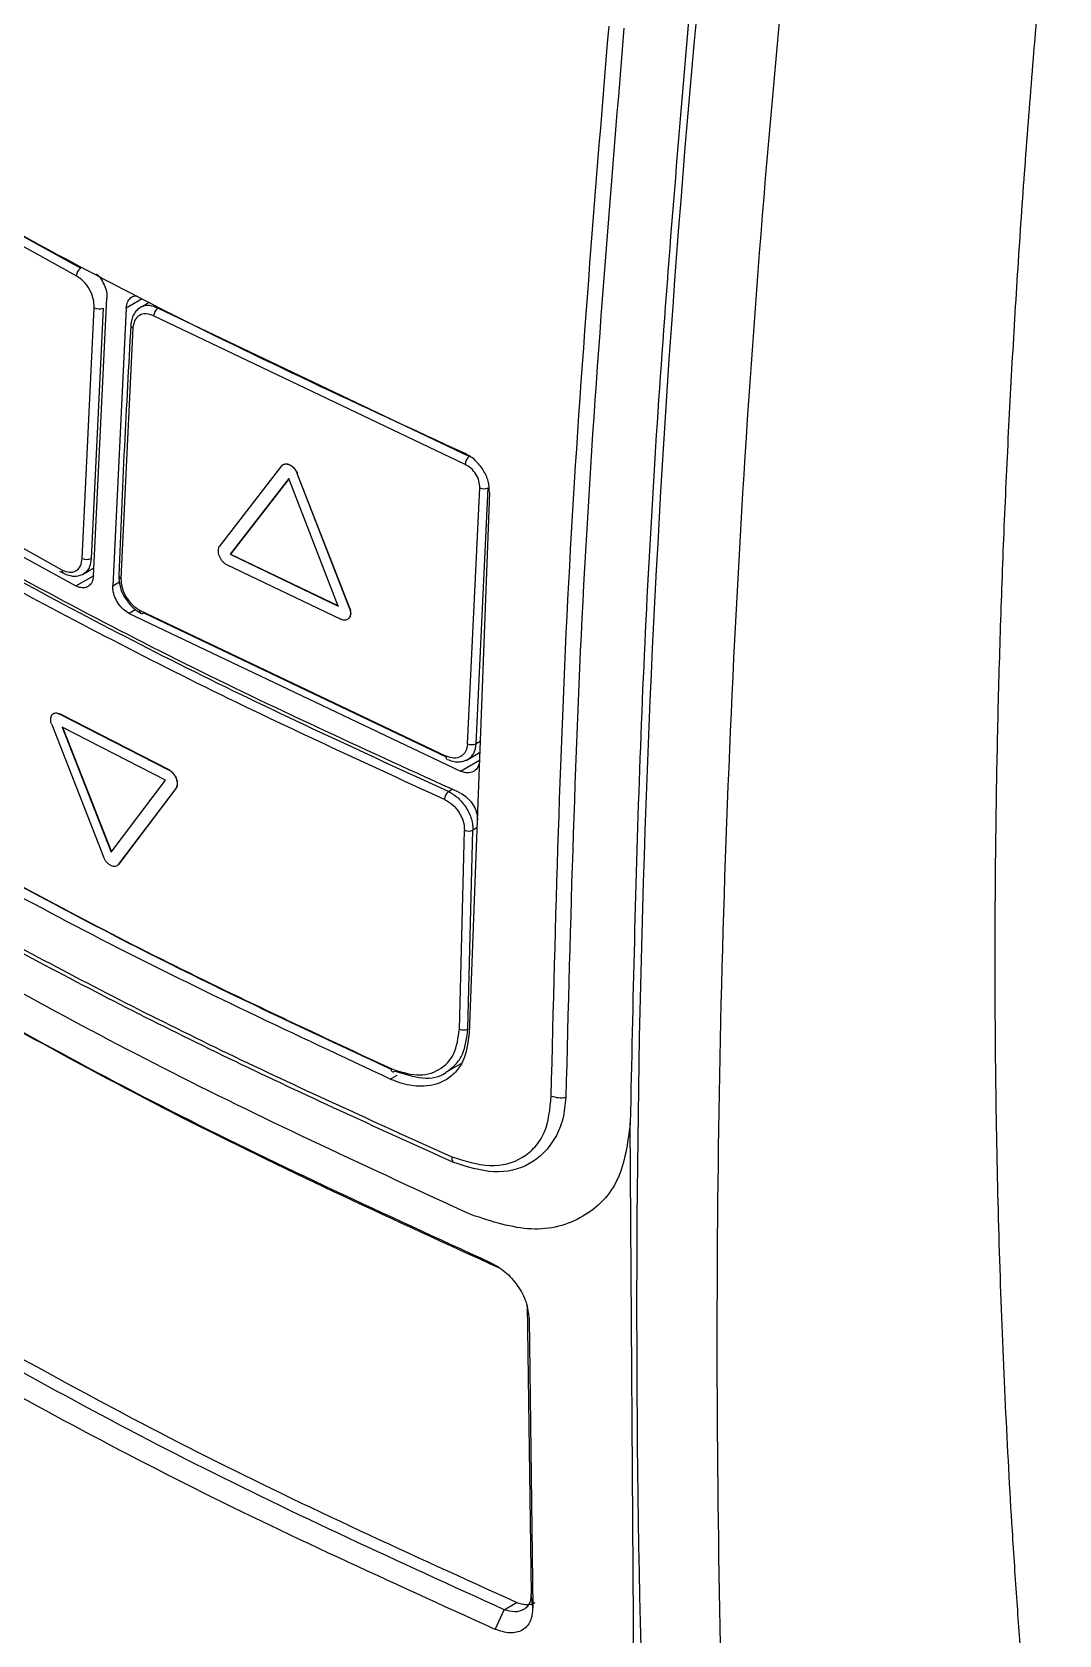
# Model space of a CAD drawing. Extents: x 86 to 639, y 68 to 658.
# Drawn here: x 527.77 to 559.48, y 109.09 to 158.55 of the extents above; entities that cross this region are included whole.
import ezdxf

# ---------------------------------------------------------------- set-up
doc = ezdxf.new("R2010")
doc.units = 0
doc.layers.get('0').update_dxf_attribs({"linetype": 'CONTINUOUS'})

msp = doc.modelspace()

# ---------------------------------------------------------------- linework, layer by layer
at = {"color": 7, "linetype": 'CONTINUOUS'}
for p, q in [((522.825, 154.822), (529.276, 151.263)), ((529.141, 151.026), (522.684, 154.588)), ((529.67, 141.774), (530.085, 150.343)), ((529.322, 142.308), (529.696, 150.039)), ((529.971, 150.032), (529.598, 142.304)), ((530.682, 150.034), (530.267, 141.466)), ((531.387, 150.208), (531.084, 150.033)), ((541.267, 145.45), (531.661, 150.028)), ((530.889, 149.42), (530.517, 141.69)), ((541.145, 145.206), (531.529, 149.789)), ((528.703, 141.95), (522.245, 145.512)), ((522.303, 145.212), (529.127, 141.461)), ((535.476, 145.16), (533.562, 142.69)), ((535.964, 144.933), (535.957, 144.929)), ((537.573, 140.769), (535.957, 144.929)), ((537.58, 140.773), (535.964, 144.933)), ((535.702, 144.771), (533.892, 142.436)), ((535.709, 144.775), (533.899, 142.44)), ((537.228, 140.838), (535.702, 144.771)), ((541.22, 136.59), (541.596, 144.486)), ((541.482, 136.592), (541.859, 144.485)), ((541.895, 144.343), (541.267, 127.649)), ((533.899, 142.44), (533.892, 142.436)), ((533.892, 142.436), (537.228, 140.838)), ((533.899, 142.44), (537.235, 140.842)), ((529.334, 141.813), (529.682, 142.014)), ((533.78, 142.12), (537.309, 140.43)), ((528.624, 141.916), (528.744, 141.851)), ((530.769, 140.612), (541.005, 135.745)), ((531.091, 140.714), (540.554, 136.206)), ((531.224, 140.63), (540.557, 136.183)), ((537.58, 140.773), (537.573, 140.769)), ((528.631, 137.512), (528.624, 137.508)), ((531.999, 135.777), (528.624, 137.508)), ((532.006, 135.781), (528.631, 137.512)), ((528.381, 137.18), (529.98, 133.1)), ((531.894, 135.466), (528.707, 137.101)), ((528.707, 137.101), (530.218, 133.248)), ((528.714, 137.105), (530.226, 133.252)), ((541.172, 136.075), (541.593, 136.318)), ((532.006, 135.781), (531.999, 135.777)), ((530.218, 133.248), (531.894, 135.466)), ((530.446, 132.861), (532.222, 135.21)), ((530.453, 132.865), (532.229, 135.214)), ((532.229, 135.214), (532.222, 135.21)), ((540.967, 127.784), (541.124, 133.92)), ((541.23, 127.791), (541.387, 133.924)), ((530.453, 132.865), (530.446, 132.861)), ((540.553, 126.453), (541.023, 126.725)), ((546.349, 107.982), (546.242, 124.886)), ((543.061, 119.266), (543.178, 110.352)), ((543.117, 118.854), (543.234, 109.937)), ((543.234, 109.937), (543.178, 110.352)), ((542.071, 109.267), (542.349, 109.873)), ((542.349, 109.873), (542.725, 110.097))]:
    msp.add_line(p, q, dxfattribs=at)
at = {"color": 8, "linetype": 'CONTINUOUS'}
for p, q in [((531.179, 150.321), (530.682, 150.034)), ((529.127, 141.461), (529.67, 141.774)), ((530.267, 141.466), (530.474, 141.585)), ((530.975, 140.732), (530.769, 140.612)), ((541.606, 136.664), (541.482, 136.592)), ((541.005, 135.745), (541.584, 136.079)), ((540.628, 135.119), (540.747, 135.188)), ((541.506, 133.993), (541.387, 133.924)), ((538.834, 126.244), (539.05, 126.369))]:
    msp.add_line(p, q, dxfattribs=at)
at = {"color": 7, "linetype": 'CONTINUOUS', "flags": 128}
msp.add_lwpolyline([(538.858, 126.568), (538.86, 126.537), (538.866, 126.511), (538.878, 126.49), (538.893, 126.477), (538.912, 126.47), (538.933, 126.47), (538.957, 126.478), (538.981, 126.493)], dxfattribs=at)
at = {"color": 7, "linetype": 'CONTINUOUS'}
for centre, radius, start, end in [((529.463, 151), 0.323, 125.4682, 175.3983), ((529.841, 150.334), 0.329, 243.7586, 293.2284), ((531.856, 149.764), 0.328, 126.4794, 175.5648), ((541.495, 145.183), 0.351, 130.5869, 176.2249), ((541.729, 144.79), 0.331, 246.3796, 293.1381), ((529.464, 142.598), 0.323, 243.9552, 294.4788), ((531.165, 140.7), 0.0909, 249.0204, 309.7305), ((541.348, 136.888), 0.325, 246.6726, 294.4458), ((540.856, 134.853), 0.35, 130.5341, 177.0725), ((541.252, 134.217), 0.322, 246.7729, 294.8819), ((541.091, 128.077), 0.318, 247.0186, 295.8637), ((544.11, 126.49), 0.823, 248.0031, 279.995), ((541.075, 123.838), 0.346, 178.0192, 207.474)]:
    msp.add_arc(centre, radius, start, end, dxfattribs=at)
at = {"color": 8, "linetype": 'CONTINUOUS'}
for centre, radius, start, end in [((530.92, 149.513), 0.0974, 183.6302, 251.9267), ((528.798, 141.932), 0.0973, 169.1802, 236.2572), ((530.548, 141.783), 0.0984, 183.9727, 251.5859), ((531.186, 140.695), 0.0965, 168.8794, 236.5293), ((540.649, 136.187), 0.0972, 169.2072, 235.7689)]:
    msp.add_arc(centre, radius, start, end, dxfattribs=at)
at = {"color": 7, "linetype": 'CONTINUOUS'}
for points, knots in [([(549.48, 96.435), (548.904, 107.8), (548.764, 119.447), (549.495, 143.291), (550.365, 155.484), (551.802, 167.913)], [0, 0, 0, 0, 0.5, 0.5, 1, 1, 1, 1]), ([(559.476, 96.764), (559.424, 97.189), (559.315, 98.074), (559.155, 99.46), (558.99, 100.957), (558.824, 102.566), (558.657, 104.288), (558.493, 106.126), (558.332, 108.08), (558.178, 110.153), (558, 112.856), (557.818, 116.192), (557.657, 120.167), (557.55, 124.258), (557.505, 128.032), (557.506, 131.454), (557.535, 134.486), (557.595, 137.535), (557.683, 140.601), (557.801, 143.683), (557.947, 146.78), (558.122, 149.892), (558.326, 153.018), (558.557, 156.158), (558.815, 159.31), (559.01, 161.423), (559.108, 162.479)], [0, 0, 0, 0, 0.020884, 0.043477, 0.06778, 0.093793, 0.121515, 0.150947, 0.182088, 0.214938, 0.249499, 0.309939, 0.371586, 0.43444, 0.498501, 0.544095, 0.589689, 0.635283, 0.680878, 0.726473, 0.772067, 0.81766, 0.86325, 0.908838, 0.954422, 1, 1, 1, 1]), ([(548.057, 159.128), (547.731, 155.262), (547.078, 147.529), (546.48, 136.112), (546.321, 128.628), (546.242, 124.886)], [0, 0, 0, 0, 0.333314, 0.666654, 1, 1, 1, 1]), ([(548.292, 159.1), (547.479, 150.311), (546.944, 141.645), (546.389, 124.589), (546.369, 116.2), (546.584, 107.955)], [0, 0, 0, 0, 0.5, 0.5, 1, 1, 1, 1]), ([(543.802, 125.727), (543.938, 131.148), (544.212, 141.989), (545.128, 153.152), (545.586, 158.733)], [0, 0, 0, 0, 0.499987, 1, 1, 1, 1]), ([(546.046, 158.667), (545.587, 153.089), (544.669, 141.933), (544.392, 131.098), (544.253, 125.68)], [0, 0, 0, 0, 0.499977, 1, 1, 1, 1]), ([(541.144, 145.542), (537.955, 147.011), (531.547, 149.964), (525.661, 153.259), (522.703, 154.915)], [0, 0, 0, 0, 0.4975616, 1, 1, 1, 1]), ([(529.696, 150.039), (529.692, 150.132), (529.683, 150.318), (529.56, 150.614), (529.372, 150.873), (529.218, 150.975), (529.141, 151.026)], [0, 0, 0, 0, 0.249845, 0.499669, 0.749769, 1, 1, 1, 1]), ([(529.76, 151.09), (529.763, 151.087), (529.823, 151.045), (529.922, 150.909), (530.032, 150.702), (530.085, 150.502), (530.085, 150.388), (530.085, 150.343)], [0, 0, 0, 0, 0.015351, 0.283656, 0.551601, 0.819594, 1, 1, 1, 1]), ([(530.682, 150.034), (530.692, 150.098), (530.711, 150.226), (530.813, 150.353), (530.922, 150.416), (531, 150.408), (531.021, 150.406)], [0, 0, 0, 0, 0.29634, 0.592667, 0.889559, 1, 1, 1, 1]), ([(531.125, 150.056), (531.083, 150.027), (531.001, 149.97), (530.909, 149.839), (530.844, 149.685), (530.829, 149.566), (530.822, 149.507)], [0, 0, 0, 0, 0.252462, 0.504382, 0.75418, 1, 1, 1, 1]), ([(531.529, 149.789), (531.449, 149.819), (531.29, 149.879), (531.083, 149.825), (530.932, 149.671), (530.904, 149.504), (530.889, 149.42)], [0, 0, 0, 0, 0.250225, 0.500335, 0.750191, 1, 1, 1, 1]), ([(530.822, 149.507), (530.754, 148.255), (530.613, 145.669), (530.505, 143.101), (530.45, 141.776)], [0, 0, 0, 0, 0.484375, 1, 1, 1, 1]), ([(541.895, 144.343), (541.89, 144.458), (541.879, 144.686), (541.716, 145.041), (541.511, 145.292), (541.313, 145.455), (541.201, 145.512), (541.144, 145.542)], [0, 0, 0, 0, 0.247263, 0.4913046, 0.7297131, 0.8609803, 1, 1, 1, 1]), ([(535.476, 145.16), (535.49, 145.175), (535.52, 145.205), (535.581, 145.225), (535.65, 145.224), (535.724, 145.199), (535.796, 145.154), (535.862, 145.091), (535.919, 145.014), (535.945, 144.957), (535.957, 144.929)], [0, 0, 0, 0, 0.125052, 0.249962, 0.374846, 0.499828, 0.624908, 0.749846, 0.874722, 1, 1, 1, 1]), ([(535.483, 145.164), (535.497, 145.179), (535.527, 145.209), (535.589, 145.229), (535.657, 145.228), (535.731, 145.203), (535.803, 145.158), (535.869, 145.095), (535.926, 145.019), (535.952, 144.961), (535.964, 144.933)], [0, 0, 0, 0, 0.125052, 0.249962, 0.374846, 0.499828, 0.624908, 0.749846, 0.874722, 1, 1, 1, 1]), ([(541.596, 144.486), (541.593, 144.556), (541.586, 144.695), (541.484, 144.913), (541.331, 145.1), (541.207, 145.171), (541.145, 145.206)], [0, 0, 0, 0, 0.250086, 0.500119, 0.749963, 1, 1, 1, 1]), ([(540.981, 135.078), (538.206, 136.341), (532.636, 138.876), (527.46, 141.675), (524.862, 143.08)], [0, 0, 0, 0, 0.498161, 1, 1, 1, 1]), ([(540.506, 134.871), (537.857, 136.085), (532.558, 138.512), (527.614, 141.178), (525.142, 142.51)], [0, 0, 0, 0, 0.5, 1, 1, 1, 1]), ([(540.628, 135.119), (537.988, 136.328), (532.694, 138.753), (527.755, 141.416), (525.28, 142.75)], [0, 0, 0, 0, 0.498794, 1, 1, 1, 1]), ([(533.562, 142.69), (533.551, 142.671), (533.528, 142.634), (533.516, 142.559), (533.521, 142.476), (533.546, 142.388), (533.587, 142.303), (533.643, 142.226), (533.708, 142.162), (533.756, 142.134), (533.78, 142.12)], [0, 0, 0, 0, 0.125043, 0.249937, 0.374804, 0.499764, 0.624848, 0.749806, 0.87469, 1, 1, 1, 1]), ([(528.703, 141.95), (528.781, 141.92), (528.937, 141.859), (529.139, 141.909), (529.285, 142.059), (529.31, 142.225), (529.322, 142.308)], [0, 0, 0, 0, 0.249849, 0.499676, 0.749862, 1, 1, 1, 1]), ([(528.744, 141.851), (528.798, 141.827), (528.907, 141.778), (529.071, 141.756), (529.229, 141.768), (529.319, 141.81), (529.364, 141.831)], [0, 0, 0, 0, 0.2454324, 0.4951813, 0.747293, 1, 1, 1, 1]), ([(529.67, 141.774), (529.662, 141.711), (529.645, 141.586), (529.548, 141.457), (529.411, 141.394), (529.262, 141.401), (529.166, 141.444), (529.127, 141.461)], [0, 0, 0, 0, 0.214834, 0.429651, 0.644779, 0.860056, 1, 1, 1, 1]), ([(530.769, 140.612), (530.71, 140.649), (530.593, 140.722), (530.44, 140.903), (530.327, 141.112), (530.27, 141.309), (530.268, 141.421), (530.267, 141.466)], [0, 0, 0, 0, 0.214643, 0.429302, 0.643561, 0.85754, 1, 1, 1, 1]), ([(530.45, 141.776), (530.458, 141.668), (530.475, 141.453), (530.561, 141.202), (530.637, 141.106), (530.637, 141.106)], [0, 0, 0, 0, 0.4996548, 0.9996131, 1, 1, 1, 1]), ([(530.517, 141.69), (530.522, 141.597), (530.533, 141.413), (530.664, 141.12), (530.857, 140.865), (531.013, 140.764), (531.091, 140.714)], [0, 0, 0, 0, 0.250095, 0.50015, 0.750028, 1, 1, 1, 1]), ([(530.637, 141.106), (530.709, 141.001), (530.852, 140.792), (531.039, 140.674), (531.133, 140.615)], [0, 0, 0, 0, 0.50015, 1, 1, 1, 1]), ([(537.573, 140.769), (537.583, 140.74), (537.602, 140.682), (537.607, 140.598), (537.594, 140.524), (537.562, 140.464), (537.514, 140.422), (537.453, 140.401), (537.383, 140.402), (537.334, 140.421), (537.309, 140.43)], [0, 0, 0, 0, 0.125029, 0.249947, 0.374826, 0.499784, 0.624875, 0.749845, 0.874711, 1, 1, 1, 1]), ([(537.58, 140.773), (537.59, 140.744), (537.609, 140.686), (537.614, 140.603), (537.602, 140.527), (537.578, 140.49), (537.567, 140.471)], [0, 0, 0, 0, 0.250167, 0.500111, 0.749976, 1, 1, 1, 1]), ([(528.381, 137.18), (528.372, 137.209), (528.353, 137.267), (528.347, 137.35), (528.358, 137.424), (528.386, 137.483), (528.431, 137.523), (528.488, 137.542), (528.554, 137.539), (528.601, 137.518), (528.624, 137.508)], [0, 0, 0, 0, 0.125036, 0.249949, 0.374823, 0.499789, 0.624873, 0.749828, 0.874704, 1, 1, 1, 1]), ([(528.497, 137.542), (528.518, 137.543), (528.561, 137.544), (528.608, 137.523), (528.631, 137.512)], [0, 0, 0, 0, 0.499161, 1, 1, 1, 1]), ([(541.22, 136.59), (541.207, 136.506), (541.18, 136.339), (541.023, 136.184), (540.806, 136.124), (540.638, 136.178), (540.554, 136.206)], [0, 0, 0, 0, 0.249751, 0.499588, 0.749752, 1, 1, 1, 1]), ([(540.595, 136.107), (540.651, 136.086), (540.765, 136.043), (540.935, 136.027), (541.097, 136.045), (541.189, 136.089), (541.235, 136.111)], [0, 0, 0, 0, 0.246049, 0.495722, 0.747406, 1, 1, 1, 1]), ([(541.589, 136.082), (541.58, 136.019), (541.563, 135.894), (541.46, 135.761), (541.313, 135.691), (541.152, 135.69), (541.047, 135.729), (541.005, 135.745)], [0, 0, 0, 0, 0.213073, 0.426084, 0.640584, 0.857008, 1, 1, 1, 1]), ([(532.222, 135.21), (532.233, 135.228), (532.255, 135.265), (532.266, 135.34), (532.259, 135.422), (532.234, 135.509), (532.191, 135.594), (532.136, 135.67), (532.07, 135.735), (532.022, 135.763), (531.999, 135.777)], [0, 0, 0, 0, 0.125034, 0.249935, 0.374805, 0.499761, 0.624844, 0.749807, 0.874688, 1, 1, 1, 1]), ([(532.229, 135.214), (532.24, 135.232), (532.262, 135.269), (532.273, 135.344), (532.266, 135.426), (532.241, 135.513), (532.199, 135.598), (532.143, 135.674), (532.077, 135.739), (532.029, 135.767), (532.006, 135.781)], [0, 0, 0, 0, 0.1250344, 0.2499353, 0.3748056, 0.499761, 0.6248444, 0.749808, 0.8746874, 1, 1, 1, 1]), ([(540.628, 135.119), (540.73, 135.059), (540.933, 134.939), (541.187, 134.626), (541.361, 134.266), (541.378, 134.038), (541.387, 133.924)], [0, 0, 0, 0, 0.249644, 0.499451, 0.751986, 1, 1, 1, 1]), ([(540.981, 135.078), (541.044, 135.044), (541.17, 134.975), (541.336, 134.799), (541.458, 134.594), (541.519, 134.401), (541.522, 134.291), (541.523, 134.248)], [0, 0, 0, 0, 0.216464, 0.432982, 0.648091, 0.861256, 1, 1, 1, 1]), ([(538.834, 126.244), (535.91, 127.612), (530.06, 130.346), (524.661, 133.375), (521.961, 134.889)], [0, 0, 0, 0, 0.499874, 1, 1, 1, 1]), ([(540.506, 134.871), (540.589, 134.824), (540.755, 134.729), (540.962, 134.483), (541.104, 134.196), (541.118, 134.012), (541.124, 133.92)], [0, 0, 0, 0, 0.250032, 0.499897, 0.749934, 1, 1, 1, 1]), ([(524.912, 133.556), (527.162, 132.341), (531.662, 129.913), (536.459, 127.683), (538.858, 126.568)], [0, 0, 0, 0, 0.5, 1, 1, 1, 1]), ([(521.94, 133.332), (523.929, 132.215), (527.907, 129.979), (534.178, 126.807), (538.545, 124.836), (540.729, 123.85)], [0, 0, 0, 0, 0.333336, 0.66667, 1, 1, 1, 1]), ([(540.768, 123.678), (538.581, 124.67), (534.207, 126.654), (527.937, 129.823), (523.959, 132.061), (521.97, 133.18)], [0, 0, 0, 0, 0.333403, 0.666701, 1, 1, 1, 1]), ([(525.051, 133.473), (527.299, 132.259), (531.755, 129.854), (536.506, 127.645), (538.86, 126.55)], [0, 0, 0, 0, 0.504463, 1, 1, 1, 1]), ([(530.446, 132.861), (530.432, 132.846), (530.405, 132.817), (530.347, 132.8), (530.281, 132.803), (530.21, 132.829), (530.14, 132.875), (530.075, 132.938), (530.019, 133.015), (529.993, 133.071), (529.98, 133.1)], [0, 0, 0, 0, 0.125047, 0.249954, 0.374841, 0.49982, 0.624906, 0.74985, 0.874731, 1, 1, 1, 1]), ([(541.339, 122.055), (538.224, 123.487), (531.965, 126.363), (526.217, 129.575), (523.33, 131.188)], [0, 0, 0, 0, 0.4976924, 1, 1, 1, 1]), ([(523.326, 130.006), (526.289, 128.347), (532.215, 125.03), (538.683, 122.07), (541.917, 120.59)], [0, 0, 0, 0, 0.500026, 1, 1, 1, 1]), ([(523.68, 129.794), (526.631, 128.142), (532.533, 124.838), (538.978, 121.89), (542.2, 120.417)], [0, 0, 0, 0, 0.5000035, 1, 1, 1, 1]), ([(541.267, 127.649), (541.228, 127.349), (541.168, 126.886), (540.851, 126.438), (540.444, 126.115), (539.874, 125.981), (539.28, 126.065), (538.958, 126.194), (538.834, 126.244)], [0, 0, 0, 0, 0.241046, 0.371361, 0.507901, 0.740744, 0.899914, 1, 1, 1, 1]), ([(538.858, 126.568), (539.128, 126.478), (539.668, 126.298), (540.361, 126.485), (540.857, 126.979), (540.93, 127.516), (540.967, 127.784)], [0, 0, 0, 0, 0.250099, 0.500142, 0.750104, 1, 1, 1, 1]), ([(538.981, 126.493), (539.266, 126.399), (539.836, 126.211), (540.366, 126.302), (540.552, 126.453), (540.553, 126.454)], [0, 0, 0, 0, 0.498855, 0.997746, 1, 1, 1, 1]), ([(540.729, 123.85), (541.131, 123.723), (541.933, 123.469), (542.806, 123.704), (543.317, 124.136), (543.709, 124.715), (543.765, 125.323), (543.802, 125.727)], [0, 0, 0, 0, 0.249894, 0.499703, 0.625132, 0.750576, 1, 1, 1, 1]), ([(544.253, 125.68), (544.231, 125.455), (544.188, 125.001), (543.861, 124.235), (543.198, 123.549), (542.054, 123.269), (541.195, 123.542), (540.768, 123.678)], [0, 0, 0, 0, 0.12586, 0.253904, 0.505389, 0.753759, 1, 1, 1, 1]), ([(546.242, 124.886), (546.16, 124.27), (545.996, 123.039), (544.848, 121.89), (543.233, 121.441), (541.969, 121.851), (541.339, 122.055)], [0, 0, 0, 0, 0.248848, 0.497169, 0.74923, 1, 1, 1, 1]), ([(541.917, 120.59), (542.073, 120.504), (542.384, 120.331), (542.781, 119.879), (543.061, 119.357), (543.099, 119.022), (543.118, 118.854)], [0, 0, 0, 0, 0.250195, 0.500247, 0.750193, 1, 1, 1, 1]), ([(542.349, 109.873), (539.122, 111.343), (532.667, 114.284), (526.759, 117.586), (523.805, 119.237)], [0, 0, 0, 0, 0.499998, 1, 1, 1, 1]), ([(542.725, 110.097), (539.493, 111.565), (533.031, 114.5), (527.116, 117.799), (524.158, 119.448)], [0, 0, 0, 0, 0.5, 1, 1, 1, 1]), ([(542.071, 109.267), (538.833, 110.736), (532.355, 113.673), (526.426, 116.973), (523.461, 118.623)], [0, 0, 0, 0, 0.499969, 1, 1, 1, 1]), ([(543.178, 110.352), (543.177, 110.3), (543.174, 110.196), (543.129, 110.062), (543.054, 109.952), (542.916, 109.844), (542.682, 109.78), (542.461, 109.842), (542.349, 109.873)], [0, 0, 0, 0, 0.1252363, 0.2498372, 0.3743041, 0.4989604, 0.7490135, 1, 1, 1, 1]), ([(543.234, 109.937), (543.22, 109.788), (543.192, 109.49), (542.924, 109.217), (542.535, 109.116), (542.226, 109.217), (542.071, 109.267)], [0, 0, 0, 0, 0.249762, 0.499581, 0.749612, 1, 1, 1, 1]), ([(543.296, 110.088), (543.296, 110.088), (543.239, 110.024), (543.085, 110.016), (542.887, 110.034), (542.779, 110.076), (542.725, 110.097)], [0, 0, 0, 0, 0.004873, 0.4941829, 0.7471223, 1, 1, 1, 1])]:
    msp.add_open_spline(points, degree=3, knots=knots, dxfattribs=at)
at = {"color": 8, "linetype": 'CONTINUOUS'}
for points, knots in [([(531.661, 150.028), (531.577, 150.062), (531.441, 150.117), (531.259, 150.115), (531.171, 150.077), (531.125, 150.056)], [0, 0, 0, 0, 0.4274365, 0.6957889, 1, 1, 1, 1]), ([(529.598, 142.304), (529.587, 142.217), (529.57, 142.074), (529.481, 141.918), (529.405, 141.861), (529.364, 141.831)], [0, 0, 0, 0, 0.418202, 0.68899, 1, 1, 1, 1]), ([(541.235, 136.111), (541.273, 136.138), (541.347, 136.191), (541.448, 136.343), (541.469, 136.495), (541.482, 136.592)], [0, 0, 0, 0, 0.272997, 0.53152, 1, 1, 1, 1]), ([(540.553, 126.454), (540.657, 126.528), (540.861, 126.673), (541.141, 127.092), (541.195, 127.516), (541.23, 127.791)], [0, 0, 0, 0, 0.266996, 0.524088, 1, 1, 1, 1])]:
    msp.add_open_spline(points, degree=3, knots=knots, dxfattribs=at)

doc.saveas('drawing.dxf')
